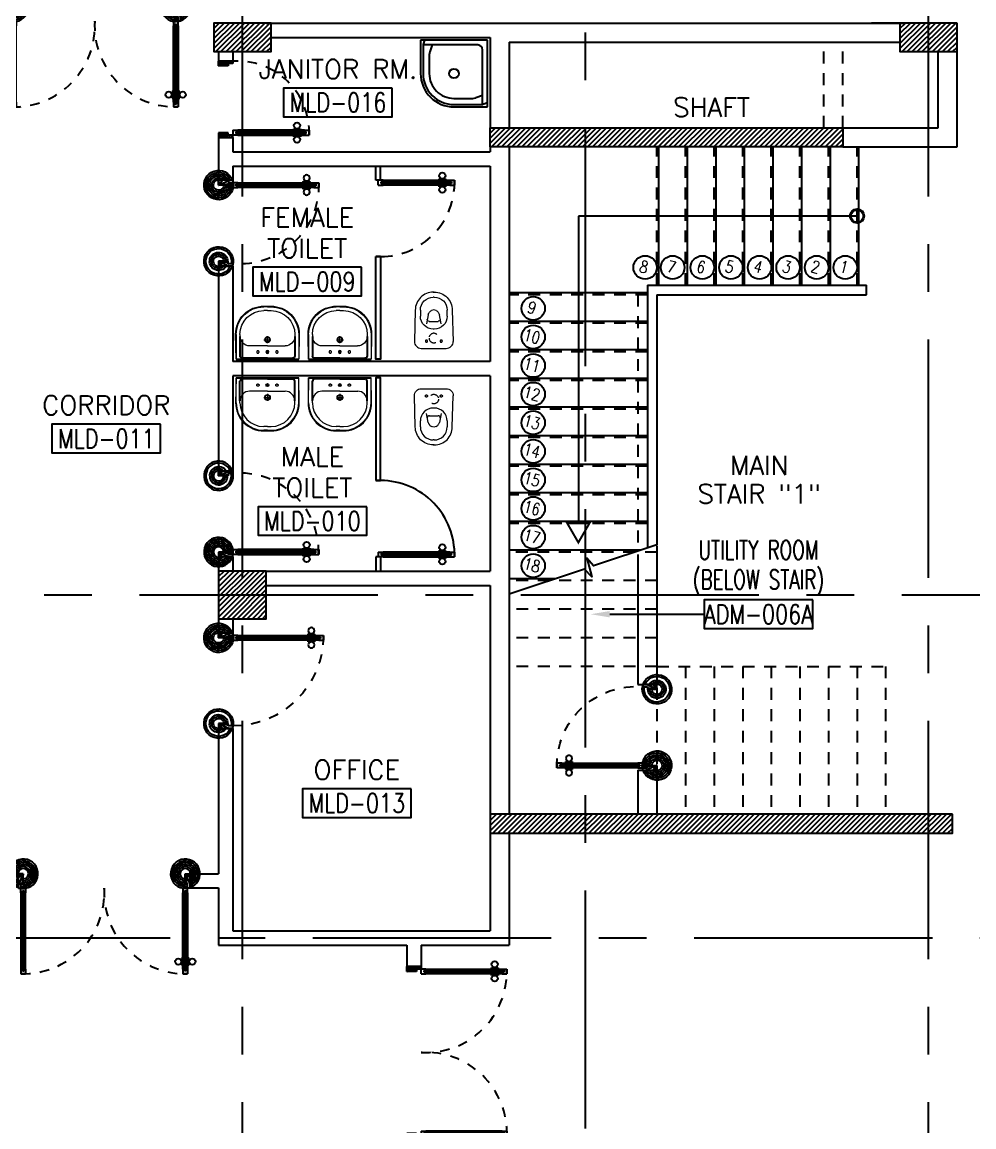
# Model space of a CAD drawing. Extents: x 0.8 to 94.1, y -6.1 to 84.2.
# Drawn here: x 12.24 to 22.23, y 28.89 to 40.48 of the extents above; entities that cross this region are included whole.
import ezdxf
from ezdxf.enums import TextEntityAlignment as Align

# ---------------------------------------------------------------- set-up
doc = ezdxf.new("R2010")
doc.units = 0
doc.header["$MEASUREMENT"] = 0
doc.header["$PDMODE"] = 3
doc.header["$PDSIZE"] = 0.1
for name, pattern in [('CENTERX2', [4, 2.5, -0.5, 0.5, -0.5]), ('DASHED', [0.75, 0.5, -0.25]), ('HIDDEN', [0.375, 0.25, -0.125]), ('HIDDEN2', [0.1875, 0.125, -0.0625])]:
    doc.linetypes.add(name, pattern=pattern)
doc.layers.get('0').update_dxf_attribs({"color": 11, "linetype": 'CONTINUOUS'})
doc.layers.get('DEFPOINTS').update_dxf_attribs({"color": 11, "linetype": 'CONTINUOUS'})
for name, color, linetype in [('A-JEERI', 11, 'CONTINUOUS'), ('AX-DIM', 11, 'CONTINUOUS'), ('AXES', 11, 'CENTERX2'), ('COL', 11, 'CONTINUOUS'), ('DOOR', 11, 'CONTINUOUS'), ('FIX', 11, 'CONTINUOUS'), ('HAT', 11, 'CONTINUOUS'), ('HIDDEN', 11, 'HIDDEN2'), ('PART', 11, 'CONTINUOUS'), ('RM-BOX', 11, 'CONTINUOUS'), ('RM-IND', 11, 'CONTINUOUS'), ('RM-NAME', 11, 'CONTINUOUS'), ('RM-NO', 11, 'CONTINUOUS'), ('STR', 11, 'CONTINUOUS'), ('WALL', 11, 'CONTINUOUS')]:
    doc.layers.add(name, color=color, linetype=linetype)
doc.styles.add('A-TXT200A', font='simplex.shx', dxfattribs={"width": 0.7, "height": 200})
doc.styles.add('ROMANS', font='ROMANS.shx', dxfattribs={"width": 0.6})
doc.dimstyles.new('STANDARD in', dxfattribs={"dimtxt": 0.2, "dimasz": 0.1, "dimexe": 0.07, "dimexo": 0.05, "dimgap": 0.1, "dimtad": 1, "dimdec": 0, "dimlfac": 1000, "dimzin": 0, "dimdsep": 46, "dimtxsty": 'ROMANS', "dimblk": 'ARCHTICK', "dimcen": 0.05, "dimdle": 0.05, "dimclrd": 7, "dimclre": 7, "dimclrt": 2, "dimadec": 0, "dimazin": 0, "dimtfac": 1, "dimtdec": 0, "dimtmove": 2, "dimatfit": 3, "dimldrblk": 'ARCHTICK', "dimfxl": 0, "dimtolj": 1, "dimtzin": 0, "dimarcsym": 0})

# ---------------------------------------------------------------- blocks, each defined once
blk = doc.blocks.new('*X126')
at = {"color": 0}
for p, q in [((76229, 30037), (76403, 30211)), ((76229, 30091), (76350, 30211)), ((76229, 30144), (76297, 30211)), ((76229, 30197), (76244, 30211)), ((76256, 30011), (76456, 30211)), ((76309, 30011), (76509, 30211)), ((76362, 30011), (76562, 30211)), ((76415, 30011), (76615, 30211)), ((76468, 30011), (76668, 30211)), ((76521, 30011), (76721, 30211)), ((76574, 30011), (76774, 30211)), ((76627, 30011), (76827, 30211)), ((76680, 30011), (76880, 30211)), ((76733, 30011), (76933, 30211)), ((76786, 30011), (76986, 30211)), ((76839, 30011), (77039, 30211)), ((76892, 30011), (77092, 30211)), ((76945, 30011), (77145, 30211)), ((76998, 30011), (77198, 30211)), ((77051, 30011), (77251, 30211)), ((77104, 30011), (77304, 30211)), ((77157, 30011), (77357, 30211)), ((77210, 30011), (77410, 30211)), ((77263, 30011), (77463, 30211)), ((77316, 30011), (77516, 30211)), ((77369, 30011), (77569, 30211)), ((77423, 30011), (77623, 30211)), ((77476, 30011), (77676, 30211)), ((77529, 30011), (77729, 30211)), ((77582, 30011), (77782, 30211)), ((77635, 30011), (77835, 30211)), ((77688, 30011), (77888, 30211)), ((77741, 30011), (77941, 30211)), ((77794, 30011), (77994, 30211)), ((77847, 30011), (78047, 30211)), ((77900, 30011), (78100, 30211)), ((77953, 30011), (78153, 30211)), ((78006, 30011), (78206, 30211)), ((78059, 30011), (78259, 30211)), ((78112, 30011), (78312, 30211)), ((78165, 30011), (78365, 30211)), ((78218, 30011), (78418, 30211)), ((78271, 30011), (78471, 30211)), ((78324, 30011), (78524, 30211)), ((78377, 30011), (78577, 30211)), ((78430, 30011), (78630, 30211)), ((78483, 30011), (78683, 30211)), ((78536, 30011), (78736, 30211)), ((78589, 30011), (78789, 30211)), ((78642, 30011), (78842, 30211)), ((78695, 30011), (78895, 30211)), ((78748, 30011), (78948, 30211)), ((78801, 30011), (79001, 30211)), ((78854, 30011), (79054, 30211)), ((78907, 30011), (79107, 30211)), ((78960, 30011), (79160, 30211)), ((79013, 30011), (79213, 30211)), ((79067, 30011), (79267, 30211)), ((79120, 30011), (79320, 30211)), ((79173, 30011), (79373, 30211)), ((79226, 30011), (79426, 30211)), ((79279, 30011), (79479, 30211)), ((79332, 30011), (79532, 30211)), ((79385, 30011), (79585, 30211)), ((79438, 30011), (79638, 30211)), ((79491, 30011), (79691, 30211)), ((79544, 30011), (79744, 30211)), ((79597, 30011), (79797, 30211)), ((79650, 30011), (79850, 30211)), ((79703, 30011), (79903, 30211)), ((79756, 30011), (79956, 30211)), ((79809, 30011), (80009, 30211)), ((79862, 30011), (80062, 30211)), ((79915, 30011), (80115, 30211)), ((79968, 30011), (80168, 30211)), ((80021, 30011), (80221, 30211)), ((80074, 30011), (80274, 30211)), ((80127, 30011), (80327, 30211)), ((80180, 30011), (80380, 30211)), ((80233, 30011), (80433, 30211)), ((80286, 30011), (80486, 30211)), ((80339, 30011), (80539, 30211)), ((80392, 30011), (80592, 30211)), ((80445, 30011), (80645, 30211)), ((80498, 30011), (80698, 30211)), ((80551, 30011), (80751, 30211)), ((80604, 30011), (80804, 30211)), ((80658, 30011), (80858, 30211)), ((80711, 30011), (80911, 30211)), ((80764, 30011), (80964, 30211)), ((80817, 30011), (81017, 30211)), ((80870, 30011), (81070, 30211)), ((80923, 30011), (81079, 30168)), ((80976, 30011), (81079, 30115)), ((81029, 30011), (81079, 30061))]:
    blk.add_line(p, q, dxfattribs=at)
blk = doc.blocks.new('*X124')
at = {"color": 0}
for p, q in [((76229, 37250), (76390, 37411)), ((76229, 37303), (76337, 37411)), ((76229, 37356), (76284, 37411)), ((76229, 37409), (76231, 37411)), ((76243, 37211), (76443, 37411)), ((76296, 37211), (76496, 37411)), ((76349, 37211), (76549, 37411)), ((76402, 37211), (76602, 37411)), ((76455, 37211), (76655, 37411)), ((76508, 37211), (76708, 37411)), ((76561, 37211), (76761, 37411)), ((76615, 37211), (76815, 37411)), ((76668, 37211), (76868, 37411)), ((76721, 37211), (76921, 37411)), ((76774, 37211), (76974, 37411)), ((76827, 37211), (77027, 37411)), ((76880, 37211), (77080, 37411)), ((76933, 37211), (77133, 37411)), ((76986, 37211), (77186, 37411)), ((77039, 37211), (77239, 37411)), ((77092, 37211), (77292, 37411)), ((77145, 37211), (77345, 37411)), ((77198, 37211), (77398, 37411)), ((77251, 37211), (77451, 37411)), ((77304, 37211), (77504, 37411)), ((77357, 37211), (77557, 37411)), ((77410, 37211), (77610, 37411)), ((77463, 37211), (77663, 37411)), ((77516, 37211), (77716, 37411)), ((77569, 37211), (77769, 37411)), ((77622, 37211), (77822, 37411)), ((77675, 37211), (77875, 37411)), ((77728, 37211), (77928, 37411)), ((77781, 37211), (77981, 37411)), ((77834, 37211), (78034, 37411)), ((77887, 37211), (78087, 37411)), ((77940, 37211), (78140, 37411)), ((77993, 37211), (78193, 37411)), ((78046, 37211), (78246, 37411)), ((78099, 37211), (78299, 37411)), ((78152, 37211), (78352, 37411)), ((78206, 37211), (78406, 37411)), ((78259, 37211), (78459, 37411)), ((78312, 37211), (78512, 37411)), ((78365, 37211), (78565, 37411)), ((78418, 37211), (78618, 37411)), ((78471, 37211), (78671, 37411)), ((78524, 37211), (78724, 37411)), ((78577, 37211), (78777, 37411)), ((78630, 37211), (78830, 37411)), ((78683, 37211), (78883, 37411)), ((78736, 37211), (78936, 37411)), ((78789, 37211), (78989, 37411)), ((78842, 37211), (79042, 37411)), ((78895, 37211), (79095, 37411)), ((78948, 37211), (79148, 37411)), ((79001, 37211), (79201, 37411)), ((79054, 37211), (79254, 37411)), ((79107, 37211), (79307, 37411)), ((79160, 37211), (79360, 37411)), ((79213, 37211), (79413, 37411)), ((79266, 37211), (79466, 37411)), ((79319, 37211), (79519, 37411)), ((79372, 37211), (79572, 37411)), ((79425, 37211), (79625, 37411)), ((79478, 37211), (79678, 37411)), ((79531, 37211), (79731, 37411)), ((79584, 37211), (79784, 37411)), ((79637, 37211), (79837, 37411)), ((79690, 37211), (79890, 37411)), ((79743, 37211), (79929, 37397)), ((79797, 37211), (79929, 37344)), ((79850, 37211), (79929, 37291)), ((79903, 37211), (79929, 37238))]:
    blk.add_line(p, q, dxfattribs=at)
blk = doc.blocks.new('A$C272A55A0')
at = {"layer": 'DOOR', "color": 0, "linetype": 'ByBlock'}
for p, q in [((0, 900), (0, 1050)), ((50, 1050), (0, 1050)), ((50, 950), (50, 1050)), ((1750, 950), (1750, 1050)), ((1750, 1050), (1800, 1050)), ((1800, 1050), (1800, 900)), ((25, 950), (50, 950)), ((25, 900), (25, 950)), ((1775, 950), (1750, 950)), ((1775, 900), (1775, 950)), ((0, 900), (25, 900)), ((75, 900), (25, 900)), ((25, 850), (25, 900)), ((42, 850), (25, 850)), ((58, 870), (42, 870)), ((42, 870), (42, 850)), ((58, 850), (58, 870)), ((75, 850), (58, 850)), ((75, 900), (75, 850)), ((1725, 900), (1775, 900)), ((1725, 900), (1725, 850)), ((1725, 850), (1742, 850)), ((1742, 870), (1758, 870)), ((1742, 850), (1742, 870)), ((1758, 870), (1758, 850)), ((1758, 850), (1775, 850)), ((1800, 900), (1775, 900)), ((1775, 850), (1775, 900)), ((1718, 160), (1709, 160)), ((1709, 95), (1709, 160)), ((1725, 173), (1718, 173)), ((1718, 173), (1718, 83)), ((1718, 95), (1718, 160)), ((1775, 173), (1782, 173)), ((1782, 173), (1782, 83)), ((1782, 160), (1791, 160)), ((1782, 95), (1782, 160)), ((1791, 95), (1791, 160)), ((25, 50), (42, 50)), ((25, 50), (25, 0)), ((25, 0), (75, 0)), ((75, 0), (25, 0)), ((42, 50), (42, 30)), ((42, 30), (58, 30)), ((58, 50), (75, 50)), ((58, 50), (58, 30)), ((75, 50), (75, 0)), ((1718, 95), (1709, 95)), ((1725, 83), (1718, 83)), ((1742, 50), (1725, 50)), ((1725, 50), (1725, 0)), ((1775, 0), (1725, 0)), ((1725, 0), (1775, 0)), ((1742, 50), (1742, 30)), ((1758, 30), (1742, 30)), ((1775, 50), (1758, 50)), ((1758, 50), (1758, 30)), ((1775, 83), (1782, 83)), ((1775, 50), (1775, 0)), ((1782, 95), (1791, 95))]:
    blk.add_line(p, q, dxfattribs=at)
at = {"layer": 'DOOR', "color": 9, "linetype": 'ByBlock'}
for p, q in [((50, 1050), (0, 1010)), ((50, 1050), (0, 937)), ((50, 1050), (37, 950)), ((1750, 1050), (1800, 1010)), ((1750, 1050), (1800, 937)), ((1750, 1050), (1763, 950))]:
    blk.add_line(p, q, dxfattribs=at)
at = {"layer": 'DOOR', "linetype": 'ByBlock'}
for p, q in [((25, 850), (25, 50)), ((42, 850), (42, 50)), ((58, 850), (58, 50)), ((75, 50), (75, 850)), ((1725, 50), (1725, 850)), ((1742, 850), (1742, 50)), ((1758, 850), (1758, 50)), ((1775, 850), (1775, 50))]:
    blk.add_line(p, q, dxfattribs=at)
at = {"layer": 'DOOR', "color": 0, "linetype": 'ByBlock'}
for centre in [(1676, 128), (1824, 128)]:
    blk.add_circle(centre, 32.4, dxfattribs=at)
at = {"layer": 'DOOR', "color": 9, "linetype": 'ByBlock'}
for centre, radius, start, end in [((50, 1050), 34.4, 180, 270), ((50, 1050), 14.4, 180, 270), ((1750, 1050), 14.4, 270, 0), ((1750, 1050), 34.4, 270, 0), ((50, 1050), 54.4, 203.2074, 270), ((50, 1050), 74.4, 227.7764, 270), ((50, 1050), 94.4, 238.0182, 270), ((50, 1050), 114, 244.0838, 257.3774), ((1750, 1050), 54.4, 270, 336.7926), ((1750, 1050), 74.4, 270, 312.2236), ((1750, 1050), 94.4, 270, 301.9818), ((1750, 1050), 114, 282.6226, 295.9162), ((50, 1050), 134, 248.1598, 259.28), ((50, 1050), 154, 251.1053, 256.2858), ((1750, 1050), 134, 280.72, 291.8402), ((1750, 1050), 154, 283.7142, 288.8947)]:
    blk.add_arc(centre, radius, start, end, dxfattribs=at)
at = {"layer": 'DOOR', "linetype": 'HIDDEN', "ltscale": 0.5}
for centre, start, end in [((50, 851), 268.3174, 3.2965), ((1750, 851), 176.7035, 271.6826)]:
    blk.add_arc(centre, 851, start, end, dxfattribs=at)
at = {"layer": 'WALL', "linetype": 'ByBlock'}
blk.add_line((1800, 900), (1800, 1050), dxfattribs=at)
blk = doc.blocks.new('WC')
at = {"layer": 'FIX', "lineweight": 20}
for p, q in [((475, 141), (538, 141)), ((339, 5), (339, -5)), ((395, 76), (490, 60)), ((534, 24), (540, 0)), ((540, 0), (534, -24)), ((674, 5), (674, -5)), ((490, -60), (395, -76)), ((213, -204), (210, -204)), ((538, -141), (475, -141))]:
    blk.add_line(p, q, dxfattribs=at)
at = {"layer": 'FIX', "linetype": 'Continuous', "lineweight": 20}
blk.add_line((420, -47), (420, 45), dxfattribs=at)
at = {"layer": 'FIX', "lineweight": 20}
for points in [[(210, -204, -0.414214), (137, -131), (137, 0), (137, 131, -0.414214), (210, 204)], [(727, -5), (727, 5, 0.414214), (538, 194), (210, 204)], [(727, 5), (727, -5, -0.414214), (538, -194), (210, -204)]]:
    blk.add_lwpolyline(points, format="xyb", dxfattribs=at)
at = {"layer": 'FIX', "linetype": 'HIDDEN2', "lineweight": 20, "ltscale": 0.3}
blk.add_circle((245, 0), 49.8, dxfattribs=at)
at = {"layer": 'FIX', "linetype": 'HIDDEN', "lineweight": 20, "ltscale": 0.05}
for centre in [(213, 78), (213, -77)]:
    blk.add_circle(centre, 11.6, dxfattribs=at)
at = {"layer": 'FIX', "lineweight": 20}
for centre, radius, start, end in [((475, 5), 136, 90, 180), ((538, 5), 136, 360, 90), ((464, -18), 82, 51.0758, 71.504), ((473, -7), 68.2, 27.1532, 51.0758), ((475, -5), 136, 180, 270), ((464, 18), 82, 288.496, 308.9242), ((473, 7), 68.2, 308.9242, 332.8468), ((538, -5), 136, 270, 0)]:
    blk.add_arc(centre, radius, start, end, dxfattribs=at)
at = {"layer": 'FIX', "linetype": 'Continuous', "lineweight": 20}
for centre, start, end in [((443, 46), 88.3879, 182.3338), ((442, -46), 177.6662, 271.6121)]:
    blk.add_arc(centre, 22.3, start, end, dxfattribs=at)
blk = doc.blocks.new('RM1')
at = {"layer": 'RM-BOX'}
blk.add_lwpolyline([(570, -200), (-570, -200), (-570, -500), (570, -500)], close=True, dxfattribs=at)
at = {"layer": 'RM-NAME', "style": 'ROMANS'}
for tag, p in [('ROOMNAME1', (0, 324)), ('ROOMNAME2', (0, 0))]:
    blk.add_attdef(tag, text='', height=200, dxfattribs=at).set_placement(p, align=Align.MIDDLE)
at = {"layer": 'RM-NO', "style": 'ROMANS', "width": 0.8}
blk.add_attdef('ROOMNO', text='', height=200, dxfattribs=at).set_placement((0, -350), align=Align.MIDDLE)
blk = doc.blocks.new('*X125')
at = {"color": 0}
for p, q in [((73379, 32279), (73862, 32761)), ((73379, 32332), (73809, 32761)), ((73379, 32385), (73756, 32761)), ((73379, 32438), (73702, 32761)), ((73379, 32491), (73649, 32761)), ((73379, 32544), (73596, 32761)), ((73379, 32597), (73543, 32761)), ((73379, 32650), (73490, 32761)), ((73379, 32703), (73437, 32761)), ((73379, 32756), (73384, 32761)), ((73415, 32261), (73879, 32726)), ((73468, 32261), (73879, 32673)), ((73521, 32261), (73879, 32620)), ((73574, 32261), (73879, 32567)), ((73627, 32261), (73879, 32513)), ((73680, 32261), (73879, 32460)), ((73733, 32261), (73879, 32407)), ((73786, 32261), (73879, 32354)), ((73839, 32261), (73879, 32301))]:
    blk.add_line(p, q, dxfattribs=at)
blk = doc.blocks.new('COL50')
at = {"layer": 'COL'}
blk.add_lwpolyline([(-250, 250), (-250, -250), (250, -250), (250, 250)], close=True, dxfattribs=at)
blk = doc.blocks.new('A$C09EF76E8')
at = {"layer": 'DOOR', "color": 0, "linetype": 'ByBlock'}
for p, q in [((777, 950), (727, 950)), ((727, 950), (777, 950)), ((727, 900), (727, 950)), ((777, 900), (777, 950)), ((719, 855), (710, 855)), ((710, 855), (710, 790)), ((727, 868), (719, 868)), ((719, 778), (719, 868)), ((719, 855), (719, 790)), ((744, 900), (727, 900)), ((760, 920), (744, 920)), ((744, 900), (744, 920)), ((760, 900), (760, 920)), ((777, 900), (760, 900)), ((777, 868), (784, 868)), ((784, 778), (784, 868)), ((784, 855), (793, 855)), ((784, 855), (784, 790)), ((793, 855), (793, 790)), ((719, 790), (710, 790)), ((727, 778), (719, 778)), ((777, 778), (784, 778)), ((784, 790), (793, 790)), ((2, 0), (2, 150)), ((2, 150), (27, 150)), ((2, 150), (2, 0)), ((27, 150), (27, 100)), ((727, 150), (727, 200)), ((727, 200), (744, 200)), ((727, 150), (777, 150)), ((744, 200), (744, 180)), ((744, 180), (760, 180)), ((760, 180), (760, 200)), ((760, 200), (777, 200)), ((777, 200), (777, 150)), ((777, 150), (777, 100)), ((802, 150), (777, 150)), ((802, 150), (802, 0)), ((27, 100), (52, 100)), ((52, 100), (52, 0)), ((777, 100), (752, 100)), ((752, 100), (752, 0)), ((52, 0), (2, 0)), ((752, 0), (802, 0))]:
    blk.add_line(p, q, dxfattribs=at)
at = {"layer": 'DOOR', "linetype": 'ByBlock'}
for p, q in [((727, 900), (727, 200)), ((744, 200), (744, 900)), ((760, 200), (760, 900)), ((777, 200), (777, 900)), ((802, 0), (802, 150))]:
    blk.add_line(p, q, dxfattribs=at)
at = {"layer": 'DOOR', "color": 9, "linetype": 'ByBlock'}
for p, q in [((52, 0), (2, 114)), ((52, 0), (2, 40)), ((52, 0), (38, 100)), ((752, 0), (802, 114)), ((752, 0), (765, 100)), ((752, 0), (802, 40))]:
    blk.add_line(p, q, dxfattribs=at)
at = {"layer": 'DOOR', "color": 0, "linetype": 'ByBlock'}
for centre in [(678, 823), (825, 823)]:
    blk.add_circle(centre, 32.4, dxfattribs=at)
at = {"layer": 'DOOR', "linetype": 'HIDDEN', "ltscale": 0.5}
blk.add_arc((752, 199), 752, 88.0938, 183.7249, dxfattribs=at)
at = {"layer": 'DOOR', "color": 9, "linetype": 'ByBlock'}
for centre, radius, start, end in [((52, 0), 154, 103.7142, 108.8947), ((52, 0), 134, 100.72, 111.8402), ((752, 0), 134, 68.1598, 79.28), ((752, 0), 154, 71.1053, 76.2858), ((52, 0), 94.4, 90, 121.9818), ((52, 0), 74.4, 90, 132.2236), ((52, 0), 54.4, 90, 156.7926), ((52, 0), 34.4, 90, 180), ((52, 0), 14.4, 90, 180), ((752, 0), 94.4, 58.0182, 90), ((752, 0), 74.4, 47.7764, 90), ((752, 0), 54.4, 23.2074, 90), ((752, 0), 34.4, 0, 90), ((752, 0), 14.4, 0, 90), ((752, 0), 114, 64.0838, 77.3774)]:
    blk.add_arc(centre, radius, start, end, dxfattribs=at)
blk = doc.blocks.new('JAN-001')
for p, q in [((730, -30), (30, -30)), ((30, -30), (30, -730)), ((705, -80), (130, -80)), ((610, -80), (635, -152)), ((688, -30), (704, -76)), ((705, -380), (705, -84)), ((730, -380), (730, -30)), ((80, -130), (80, -705)), ((640, -380), (640, -184)), ((30, -688), (76, -704)), ((80, -610), (152, -635)), ((184, -640), (380, -640)), ((30, -730), (380, -730)), ((84, -705), (380, -705))]:
    blk.add_line(p, q)
blk.add_circle((380, -380), 50)
for centre, radius, start, end in [((130, -130), 50, 90, 180), ((680, -84), 25, 0, 19.0039), ((540, -184), 100, 0, 19.0039), ((380, -380), 350, 270, 0), ((380, -380), 325, 270, 0), ((380, -380), 260, 270, 0), ((184, -540), 100, 250.9961, 270), ((84, -680), 25, 250.9961, 270)]:
    blk.add_arc(centre, radius, start, end)
blk = doc.blocks.new('DOOR90')
at = {"layer": 'DOOR', "color": 7, "linetype": 'ByBlock'}
for p, q in [((-150, 0), (0, 0)), ((-150, 0), (-150, -25)), ((0, -50), (-114, 0)), ((0, -50), (-40, 0)), ((0, -50), (0, 0)), ((-1000, -25), (-1050, -25)), ((-1050, -75), (-1050, -25)), ((-1050, -25), (-1050, -75)), ((-1000, -75), (-1050, -75)), ((-1000, -42), (-1020, -42)), ((-1020, -42), (-1020, -58)), ((-1000, -58), (-1020, -58)), ((-1000, -25), (-1000, -42)), ((-1000, -58), (-1000, -75)), ((-878, -18), (-968, -18)), ((-968, -25), (-968, -18)), ((-968, -75), (-968, -82)), ((-878, -82), (-968, -82)), ((-955, -9), (-890, -9)), ((-955, -18), (-955, -9)), ((-955, -18), (-890, -18)), ((-955, -82), (-890, -82)), ((-955, -82), (-955, -91)), ((-955, -91), (-890, -91)), ((-890, -18), (-890, -9)), ((-890, -82), (-890, -91)), ((-878, -25), (-878, -18)), ((-878, -75), (-878, -82)), ((-200, -25), (-150, -25)), ((-200, -42), (-200, -25)), ((-180, -42), (-200, -42)), ((-200, -58), (-180, -58)), ((-200, -75), (-200, -58)), ((-150, -75), (-200, -75)), ((-180, -58), (-180, -42)), ((-150, -25), (-100, -25)), ((-150, -75), (-150, -25)), ((-100, -25), (-100, -50)), ((0, -50), (-100, -37)), ((-100, -50), (0, -50)), ((-150, -875), (-100, -875)), ((-150, -900), (-150, -875)), ((-150, -900), (0, -900)), ((0, -900), (-150, -900)), ((0, -850), (-114, -900)), ((-100, -875), (-100, -850)), ((0, -850), (-100, -863)), ((-100, -850), (0, -850)), ((0, -850), (-40, -900)), ((0, -850), (0, -900))]:
    blk.add_line(p, q, dxfattribs=at)
at = {"layer": 'DOOR', "linetype": 'ByBlock'}
for p, q in [((-200, -25), (-1000, -25)), ((-200, -42), (-1000, -42)), ((-200, -58), (-1000, -58)), ((-1000, -75), (-200, -75))]:
    blk.add_line(p, q, dxfattribs=at)
at = {"layer": 'DOOR', "color": 7, "linetype": 'ByBlock'}
for centre in [(-923, 24), (-923, -124)]:
    blk.add_circle(centre, 32.4, dxfattribs=at)
for centre, radius, start, end in [((0, -50), 154, 161.1053, 166.2858), ((0, -50), 94.4, 148.0182, 180), ((0, -50), 134, 158.1598, 169.28), ((0, -50), 114, 154.0838, 167.3774), ((0, -50), 74.4, 137.7764, 180), ((0, -50), 54.4, 113.2074, 180), ((0, -50), 34.4, 90, 180), ((0, -50), 14.4, 90, 180), ((0, -850), 154, 193.7142, 198.8947), ((0, -850), 134, 190.72, 201.8402), ((0, -850), 94.4, 180, 211.9818), ((0, -850), 74.4, 180, 222.2236), ((0, -850), 54.4, 180, 246.7926), ((0, -850), 34.4, 180, 270), ((0, -850), 14.4, 180, 270)]:
    blk.add_arc(centre, radius, start, end, dxfattribs=at)
at = {"layer": 'DOOR', "linetype": 'HIDDEN', "ltscale": 0.5}
blk.add_arc((-222, -50), 828, 178.2701, 275.003, dxfattribs=at)
blk = doc.blocks.new('DOOR1000')
at = {"layer": 'DOOR', "color": 7, "linetype": 'ByBlock'}
for p, q in [((-150, 0), (0, 0)), ((-150, 0), (-150, -25)), ((0, -50), (-114, 0)), ((0, -50), (-40, 0)), ((0, -50), (0, 0)), ((-1100, -25), (-1100, -75)), ((-1100, -75), (-1100, -25)), ((-1050, -25), (-1100, -25)), ((-1050, -75), (-1100, -75)), ((-1070, -42), (-1070, -58)), ((-1050, -42), (-1070, -42)), ((-1050, -58), (-1070, -58)), ((-1050, -25), (-1050, -42)), ((-1050, -58), (-1050, -75)), ((-1018, -25), (-1018, -18)), ((-928, -18), (-1018, -18)), ((-1018, -75), (-1018, -82)), ((-928, -82), (-1018, -82)), ((-1005, -18), (-1005, -9)), ((-1005, -9), (-940, -9)), ((-1005, -18), (-940, -18)), ((-1005, -82), (-1005, -91)), ((-1005, -82), (-940, -82)), ((-1005, -91), (-940, -91)), ((-940, -18), (-940, -9)), ((-940, -82), (-940, -91)), ((-928, -25), (-928, -18)), ((-928, -75), (-928, -82)), ((-200, -25), (-150, -25)), ((-200, -42), (-200, -25)), ((-180, -42), (-200, -42)), ((-200, -58), (-180, -58)), ((-200, -75), (-200, -58)), ((-150, -75), (-200, -75)), ((-180, -58), (-180, -42)), ((-150, -25), (-100, -25)), ((-150, -75), (-150, -25)), ((-100, -25), (-100, -50)), ((0, -50), (-100, -37)), ((-100, -50), (0, -50)), ((-150, -975), (-100, -975)), ((-150, -1000), (-150, -975)), ((-150, -1000), (0, -1000)), ((0, -1000), (-150, -1000)), ((0, -950), (-114, -1000)), ((-100, -975), (-100, -950)), ((0, -950), (-100, -963)), ((-100, -950), (0, -950)), ((0, -950), (-40, -1000)), ((0, -950), (0, -1000))]:
    blk.add_line(p, q, dxfattribs=at)
at = {"layer": 'DOOR', "linetype": 'ByBlock'}
for p, q in [((-200, -25), (-1050, -25)), ((-200, -42), (-1050, -42)), ((-200, -58), (-1050, -58)), ((-1050, -75), (-200, -75))]:
    blk.add_line(p, q, dxfattribs=at)
at = {"layer": 'DOOR', "color": 7, "linetype": 'ByBlock'}
for centre in [(-973, 24), (-973, -124)]:
    blk.add_circle(centre, 32.4, dxfattribs=at)
for centre, radius, start, end in [((0, -50), 154, 161.1053, 166.2858), ((0, -50), 94.4, 148.0182, 180), ((0, -50), 134, 158.1598, 169.28), ((0, -50), 114, 154.0838, 167.3774), ((0, -50), 74.4, 137.7764, 180), ((0, -50), 54.4, 113.2074, 180), ((0, -50), 34.4, 90, 180), ((0, -50), 14.4, 90, 180), ((0, -950), 154, 193.7142, 198.8947), ((0, -950), 134, 190.72, 201.8402), ((0, -950), 94.4, 180, 211.9818), ((0, -950), 74.4, 180, 222.2236), ((0, -950), 54.4, 180, 246.7926), ((0, -950), 34.4, 180, 270), ((0, -950), 14.4, 180, 270)]:
    blk.add_arc(centre, radius, start, end, dxfattribs=at)
at = {"layer": 'DOOR', "linetype": 'HIDDEN', "ltscale": 0.5}
blk.add_arc((-150, -25), 950, 180, 270, dxfattribs=at)
blk = doc.blocks.new('LAV-003')
at = {"layer": 'FIX', "linetype": 'ByBlock'}
blk.add_line((-328, -25), (328, -25), dxfattribs=at)
at = {"layer": 'FIX', "linetype": 'Continuous', "lineweight": 20}
for p, q in [((-328, -285), (-328, -25)), ((328, -285), (328, -25)), ((0, -165), (-187, -165)), ((0, -165), (187, -165)), ((-288, -285), (-288, -265)), ((287, -285), (287, -265)), ((0, -535), (-38, -535)), ((0, -575), (-38, -575)), ((0, -535), (38, -535)), ((0, -575), (38, -575))]:
    blk.add_line(p, q, dxfattribs=at)
at = {"layer": 'FIX', "linetype": 'ByBlock', "ltscale": 0.3}
for p, q in [((-288, -265), (-288, -60)), ((0, -35), (-262, -35)), ((0, -35), (262, -35)), ((287, -265), (287, -60))]:
    blk.add_line(p, q, dxfattribs=at)
at = {"layer": 'FIX', "lineweight": 20}
for p, q in [((-16, -101), (15, -101)), ((0, -85), (0, -116))]:
    blk.add_line(p, q, dxfattribs=at)
at = {"layer": 'FIX', "linetype": 'DASHED', "lineweight": 20, "ltscale": 0.04}
for p, q in [((-36, -230), (37, -230)), ((0, -194), (0, -266))]:
    blk.add_line(p, q, dxfattribs=at)
at = {"layer": 'FIX', "linetype": 'Continuous', "lineweight": 20}
blk.add_lwpolyline([(295, -25), (0, -25), (-328, -25), (-334, -285, 0.414214), (-38, -582), (0, -582), (38, -582, 0.414214), (334, -285), (328, -25), (0, -25)], format="xyb", dxfattribs=at)
at = {"layer": 'FIX', "linetype": 'HIDDEN', "lineweight": 20, "ltscale": 0.05}
for centre in [(-100, -101), (100, -101)]:
    blk.add_circle(centre, 12.4, dxfattribs=at)
at = {"layer": 'FIX', "lineweight": 20}
for centre, radius in [((0, -101), 15.5), ((0, -230), 29.5), ((0, -230), 22.5)]:
    blk.add_circle(centre, radius, dxfattribs=at)
at = {"layer": 'FIX', "linetype": 'ByBlock', "ltscale": 0.3}
for centre, start, end in [((-262, -60), 90, 180), ((262, -60), 0, 90)]:
    blk.add_arc(centre, 25, start, end, dxfattribs=at)
at = {"layer": 'FIX', "linetype": 'Continuous', "lineweight": 20}
for centre, radius, start, end in [((-187, -265), 100, 90, 180), ((187, -265), 100, 0, 90), ((-38, -285), 290, 180, 270), ((-38, -285), 250, 180, 270), ((38, -285), 290, 270, 0), ((38, -285), 250, 270, 0)]:
    blk.add_arc(centre, radius, start, end, dxfattribs=at)
blk = doc.blocks.new('_ARCHTICK')
at = {"color": 0, "linetype": 'ByBlock', "const_width": 0.15}
blk.add_lwpolyline([(-0.5, -0.5), (0.5, 0.5)], dxfattribs=at)
blk = doc.blocks.new('*D139')
at = {"layer": 'AX-DIM', "color": 7, "lineweight": -2}
for p, q in [((2.173, 71.989), (2.173, 12.569)), ((6.542, 71.939), (2.103, 71.939)), ((12.756, 12.619), (2.103, 12.619))]:
    blk.add_line(p, q, dxfattribs=at)
at = {"layer": 'DEFPOINTS', "color": 0}
for p in [(6.592, 71.939), (2.173, 12.619), (12.806, 12.619)]:
    blk.add_point(p, dxfattribs=at)
at = {"layer": 'AX-DIM', "color": 7, "lineweight": -2, "xscale": 0.1, "yscale": 0.1, "zscale": 0.1}
for p, rotation in [((2.173, 71.939), 90), ((2.173, 12.619), 270)]:
    blk.add_blockref('_ARCHTICK', p, dxfattribs=dict(at, rotation=rotation))
at = {"layer": 'AX-DIM', "color": 2, "insert": (1.973, 42.279), "char_height": 0.2, "attachment_point": 5, "rotation": 90, "style": 'ROMANS'}
blk.add_mtext('\\A1;59320', dxfattribs=at)

msp = doc.modelspace()

# ---------------------------------------------------------------- hatches: boundary and pattern name
at = {"layer": 'HAT'}
h = msp.add_hatch(dxfattribs=at)
h.set_pattern_fill('ANSI31', color=256, scale=0.3, style=0)
h.set_pattern_definition([(45, (-343.988534, 1.638326), (-0.0265165043, 0.0265165043), [])])
h.paths.add_polyline_path([(14.5567, 40.1693), (14.5567, 40.4693), (14.2567, 40.4693), (14.2567, 40.1693)])
h.paths.add_polyline_path([(14.8567, 40.1693), (14.8567, 40.4693), (14.5567, 40.4693), (14.5567, 40.1693)])
h = msp.add_hatch(dxfattribs=at)
h.set_pattern_fill('ANSI31', color=256, scale=0.3, style=0)
h.set_pattern_definition([(45, (-336.788534, 1.638326), (-0.0265165043, 0.0265165043), [])])
h.paths.add_polyline_path([(21.7567, 40.1693), (21.7567, 40.4693), (21.4567, 40.4693), (21.4567, 40.1693)])
h.paths.add_polyline_path([(22.0567, 40.1693), (22.0567, 40.4693), (21.7567, 40.4693), (21.7567, 40.1693)])

# ---------------------------------------------------------------- linework, layer by layer
at = {"layer": 'AXES'}
for p, q in [((14.5567, -5.3521), (14.5567, 83.5441)), ((21.7567, -5.3521), (21.7567, 83.5441)), ((18.1567, 12.8693), (18.1567, 71.4393)), ((1.4772, 34.4693), (23.5567, 34.4693)), ((81.7967, 30.8693), (7.3367, 30.8693))]:
    msp.add_line(p, q, dxfattribs=at)
at = {"layer": 'COL'}
for points in [[(14.8567, 40.4693), (14.2567, 40.4693), (14.2567, 40.1693), (14.8567, 40.1693)], [(22.0567, 40.4693), (21.4567, 40.4693), (21.4567, 40.1693), (22.0567, 40.1693)], [(17.1567, 39.1693), (17.1567, 39.3693), (20.8567, 39.3693), (20.8567, 39.1693)], [(22.0067, 32.1693), (17.1567, 32.1693), (17.1567, 31.9693), (22.0067, 31.9693)]]:
    msp.add_lwpolyline(points, close=True, dxfattribs=at)
at = {"layer": 'DOOR', "linetype": 'ByBlock'}
for p, q in [((16.6219, 38.8265), (16.6219, 38.8355)), ((16.6867, 38.8355), (16.6219, 38.8355)), ((16.6867, 38.8265), (16.6867, 38.8355)), ((16.0317, 38.8193), (15.9817, 38.8193)), ((15.9817, 38.7693), (15.9817, 38.8193)), ((15.9817, 38.7693), (16.0317, 38.7693)), ((16.0117, 38.8023), (16.0317, 38.8023)), ((16.0117, 38.7863), (16.0117, 38.8023)), ((16.0317, 38.7863), (16.0117, 38.7863)), ((16.0317, 38.8023), (16.0317, 38.8193)), ((16.0317, 38.8193), (16.7317, 38.8193)), ((16.0317, 38.8023), (16.7317, 38.8023)), ((16.0317, 38.7693), (16.0317, 38.7863)), ((16.0317, 38.7863), (16.7317, 38.7863)), ((16.7317, 38.7693), (16.0317, 38.7693)), ((16.6093, 38.8193), (16.6093, 38.8265)), ((16.6093, 38.8265), (16.6993, 38.8265)), ((16.6093, 38.7693), (16.6093, 38.7621)), ((16.6093, 38.7621), (16.6993, 38.7621)), ((16.6867, 38.8265), (16.6219, 38.8265)), ((16.6219, 38.7621), (16.6219, 38.7531)), ((16.6867, 38.7621), (16.6219, 38.7621)), ((16.6867, 38.7531), (16.6219, 38.7531)), ((16.6867, 38.7621), (16.6867, 38.7531)), ((16.6993, 38.8193), (16.6993, 38.8265)), ((16.6993, 38.7693), (16.6993, 38.7621)), ((16.7317, 38.8193), (16.7317, 38.8023)), ((16.7317, 38.8193), (16.7817, 38.8193)), ((16.7317, 38.8023), (16.7517, 38.8023)), ((16.7317, 38.7863), (16.7317, 38.7693)), ((16.7317, 38.7863), (16.7517, 38.7863)), ((16.7317, 38.7693), (16.7817, 38.7693)), ((16.7517, 38.8023), (16.7517, 38.7863)), ((16.7817, 38.8193), (16.7817, 38.7693)), ((16.7817, 38.7693), (16.7817, 38.8193)), ((15.9817, 34.9193), (16.0317, 34.9193)), ((15.9817, 34.9193), (15.9817, 34.8693)), ((16.0317, 34.9023), (16.0117, 34.9023)), ((16.0117, 34.9023), (16.0117, 34.8863)), ((16.0317, 34.9193), (16.0317, 34.9023)), ((16.7317, 34.9193), (16.0317, 34.9193)), ((16.0317, 34.9023), (16.7317, 34.9023)), ((16.6093, 34.9193), (16.6093, 34.9265)), ((16.6093, 34.9265), (16.6993, 34.9265)), ((16.6219, 34.9265), (16.6219, 34.9355)), ((16.6867, 34.9355), (16.6219, 34.9355)), ((16.6867, 34.9265), (16.6219, 34.9265)), ((16.6867, 34.9265), (16.6867, 34.9355)), ((16.6993, 34.9193), (16.6993, 34.9265)), ((16.7317, 34.9023), (16.7317, 34.9193)), ((16.7317, 34.9193), (16.7817, 34.9193)), ((16.7317, 34.9023), (16.7517, 34.9023)), ((16.7517, 34.8863), (16.7517, 34.9023)), ((16.7817, 34.8693), (16.7817, 34.9193)), ((16.7817, 34.9193), (16.7817, 34.8693)), ((16.0317, 34.8693), (15.9817, 34.8693)), ((16.0117, 34.8863), (16.0317, 34.8863)), ((16.0317, 34.8863), (16.0317, 34.8693)), ((16.0317, 34.8863), (16.7317, 34.8863)), ((16.0317, 34.8693), (16.7317, 34.8693)), ((16.6093, 34.8693), (16.6093, 34.8621)), ((16.6093, 34.8621), (16.6993, 34.8621)), ((16.6219, 34.8621), (16.6219, 34.8531)), ((16.6867, 34.8621), (16.6219, 34.8621)), ((16.6867, 34.8531), (16.6219, 34.8531)), ((16.6867, 34.8621), (16.6867, 34.8531)), ((16.6993, 34.8693), (16.6993, 34.8621)), ((16.7317, 34.8693), (16.7317, 34.8863)), ((16.7317, 34.8863), (16.7517, 34.8863)), ((16.7317, 34.8693), (16.7817, 34.8693))]:
    msp.add_line(p, q, dxfattribs=at)
for centre in [(16.6543, 38.8679), (16.6543, 38.7208), (16.6543, 34.9679), (16.6543, 34.8208)]:
    msp.add_circle(centre, 0.0324, dxfattribs=at)
at = {"layer": 'DOOR', "linetype": 'HIDDEN', "ltscale": 0.5}
msp.add_arc((16.0071, 38.7943), 0.775, 269.97019, 1.84857, dxfattribs=at)
at = {"layer": 'DOOR'}
msp.add_arc((16.0071, 34.8943), 0.775, 358.15143, 90.02981, dxfattribs=at)
at = {"layer": 'FIX', "lineweight": 20}
for p, q in [((15.5631, 36.6704), (15.5942, 36.6704)), ((15.5787, 36.6859), (15.5787, 36.6548))]:
    msp.add_line(p, q, dxfattribs=at)
at = {"layer": 'FIX', "color": 32, "linetype": 'DASHED', "lineweight": 20, "ltscale": 0.04}
for p, q in [((14.783, 36.5409), (14.8553, 36.5409)), ((14.8187, 36.5775), (14.8187, 36.5052)), ((15.543, 36.5409), (15.6153, 36.5409)), ((15.5787, 36.5775), (15.5787, 36.5052))]:
    msp.add_line(p, q, dxfattribs=at)
at = {"layer": 'FIX', "linetype": 'Continuous', "lineweight": 20}
for q in [(15.3912, 36.6063), (15.7662, 36.6063)]:
    msp.add_line((15.5787, 36.6063), q, dxfattribs=at)
at = {"layer": 'FIX', "color": 32, "linetype": 'HIDDEN', "lineweight": 20, "ltscale": 0.05}
for centre in [(15.4787, 36.6704), (15.6787, 36.6704)]:
    msp.add_circle(centre, 0.0124, dxfattribs=at)
at = {"layer": 'FIX', "lineweight": 20}
for centre, radius in [((15.5787, 36.6704), 0.0155), ((14.8192, 36.5413), 0.0295), ((14.8192, 36.5413), 0.0225), ((15.5792, 36.5413), 0.0295), ((15.5792, 36.5413), 0.0225)]:
    msp.add_circle(centre, radius, dxfattribs=at)
at = {"layer": 'HIDDEN', "color": 251}
for p, q in [((20.6567, 39.3693), (20.6567, 40.2693)), ((20.8567, 39.3693), (20.8567, 40.2693))]:
    msp.add_line(p, q, dxfattribs=at)
at = {"layer": 'PART'}
for p, q in [((15.9567, 38.8193), (15.9567, 38.9693)), ((16.0067, 38.8193), (16.0067, 38.9693)), ((16.0067, 38.8193), (15.9567, 38.8193)), ((16.0067, 38.0193), (15.9567, 38.0193)), ((16.0067, 35.6693), (15.9567, 35.6693)), ((16.0067, 34.8693), (15.9567, 34.8693)), ((15.9567, 34.8693), (15.9567, 34.7193)), ((16.0067, 34.8693), (16.0067, 34.7193))]:
    msp.add_line(p, q, dxfattribs=at)
for points in [[(15.9567, 38.0193), (16.0067, 38.0193), (16.0067, 36.9423), (15.9567, 36.9423)], [(15.9567, 35.6693), (16.0067, 35.6693), (16.0067, 36.7463), (15.9567, 36.7463)]]:
    msp.add_lwpolyline(points, close=True, dxfattribs=at)
at = {"layer": 'RM-IND'}
msp.add_line((18.4119, 34.2668), (19.4017, 34.2668), dxfattribs=at)
msp.add_solid([(18.4119, 34.3001), (18.4119, 34.2334), (18.2119, 34.2668)], dxfattribs=at)
at = {"layer": 'STR', "linetype": 'HIDDEN2'}
for p, q in [((18.9067, 37.7193), (18.9067, 39.1693)), ((19.2067, 37.7193), (19.2067, 39.1693)), ((19.5067, 37.7193), (19.5067, 39.1693)), ((19.8067, 37.7193), (19.8067, 39.1693)), ((20.1067, 37.7193), (20.1067, 39.1693)), ((20.4067, 37.7193), (20.4067, 39.1693)), ((20.7067, 37.7193), (20.7067, 39.1693)), ((18.8067, 37.6193), (17.3567, 37.6193)), ((18.8067, 37.3193), (17.3567, 37.3193)), ((18.8067, 37.0193), (17.3567, 37.0193)), ((18.8067, 36.7193), (17.3567, 36.7193)), ((18.8067, 36.4193), (17.3567, 36.4193)), ((18.8067, 36.1193), (17.3567, 36.1193)), ((18.8067, 35.8193), (17.3567, 35.8193)), ((18.8067, 35.5193), (17.3567, 35.5193)), ((18.8067, 35.2193), (17.3567, 35.2193)), ((18.6763, 34.9193), (17.3567, 34.9193)), ((17.7804, 34.6193), (17.3567, 34.6193))]:
    msp.add_line(p, q, dxfattribs=at)
at = {"layer": 'STR'}
for p, q in [((18.9267, 37.7193), (18.9267, 39.1693)), ((19.2267, 37.7193), (19.2267, 39.1693)), ((19.5267, 37.7193), (19.5267, 39.1693)), ((19.8267, 37.7193), (19.8267, 39.1693)), ((20.1267, 37.7193), (20.1267, 39.1693)), ((20.4267, 37.7193), (20.4267, 39.1693)), ((20.7267, 37.7193), (20.7267, 39.1693)), ((21.0067, 38.4443), (18.0817, 38.4443)), ((18.0817, 38.4443), (18.0817, 35.2193)), ((18.8067, 37.7193), (21.1067, 37.7193)), ((18.8067, 37.7193), (18.8067, 34.9629)), ((21.1067, 37.6193), (21.1067, 37.7193)), ((18.8067, 37.6393), (17.3567, 37.6393)), ((18.9067, 37.6193), (21.1067, 37.6193)), ((18.9067, 37.6193), (18.9067, 34.9963)), ((18.8067, 37.3393), (17.3567, 37.3393)), ((18.8067, 37.0393), (17.3567, 37.0393)), ((18.8067, 36.7393), (17.3567, 36.7393)), ((18.8067, 36.4393), (17.3567, 36.4393)), ((18.8067, 36.1393), (17.3567, 36.1393)), ((18.8067, 35.8393), (17.3567, 35.8393)), ((18.8067, 35.5393), (17.3567, 35.5393)), ((18.8067, 35.2393), (17.3567, 35.2393)), ((18.7362, 34.9393), (17.3567, 34.9393)), ((17.8405, 34.6393), (17.3567, 34.6393))]:
    msp.add_line(p, q, dxfattribs=at)
at = {"layer": 'STR', "color": 251, "linetype": 'HIDDEN2'}
for p, q in [((18.7067, 37.6193), (18.7067, 34.9295)), ((18.9067, 34.9193), (18.6925, 34.9193)), ((18.9067, 34.9859), (18.9067, 33.7193)), ((18.9067, 34.6193), (17.7942, 34.6193)), ((18.9067, 34.3193), (17.3567, 34.3193)), ((18.9067, 34.0193), (17.3567, 34.0193)), ((18.9067, 33.7193), (17.3567, 33.7193)), ((18.9067, 33.7193), (21.3067, 33.7193)), ((18.9067, 33.7193), (18.9067, 32.1693)), ((19.2067, 33.7193), (19.2067, 32.1693)), ((19.5067, 33.7193), (19.5067, 32.1693)), ((19.8067, 33.7193), (19.8067, 32.1693)), ((20.1067, 33.7193), (20.1067, 32.1693)), ((20.4067, 33.7193), (20.4067, 32.1693)), ((20.7067, 33.7193), (20.7067, 32.1693)), ((21.0067, 33.7193), (21.0067, 32.1693)), ((21.3067, 33.7193), (21.3067, 32.1693))]:
    msp.add_line(p, q, dxfattribs=at)
at = {"layer": 'STR', "linetype": 'HIDDEN2'}
msp.add_lwpolyline([(21.0067, 37.7193), (21.0067, 39.1693)], dxfattribs=at)
at = {"layer": 'STR'}
for points in [[(21.0267, 37.7193), (21.0267, 39.1693)], [(18.9067, 34.9963), (18.2408, 34.7738), (18.172, 34.8535), (18.2218, 34.6596), (18.1465, 34.7411), (17.3567, 34.4785)]]:
    msp.add_lwpolyline(points, dxfattribs=at)
at = {"layer": 'STR', "const_width": 0.0215}
msp.add_lwpolyline([(18.1972, 35.2193), (17.9662, 35.2193), (18.0817, 35.0193)], close=True, dxfattribs=at)
at = {"layer": 'STR'}
for radius in [0.075, 0.065]:
    msp.add_circle((21.0067, 38.4443), radius, dxfattribs=at)
at = {"layer": 'STR', "color": 11}
for centre in [(18.7828, 37.9046), (19.0711, 37.9046), (19.3828, 37.9046), (19.6828, 37.9046), (19.9828, 37.9046), (20.2828, 37.9046), (20.5828, 37.9046), (20.8828, 37.9046), (17.6077, 37.476), (17.6077, 37.176), (17.6077, 36.876), (17.6077, 36.576), (17.6077, 36.276), (17.6077, 35.976), (17.6077, 35.676), (17.6077, 35.376), (17.6077, 35.076), (17.6077, 34.776)]:
    msp.add_circle(centre, 0.1232, dxfattribs=at)
at = {"layer": 'WALL'}
for p, q in [((14.8067, 40.4693), (21.5067, 40.4693)), ((21.5067, 40.4693), (21.1567, 40.4693)), ((14.8567, 40.3193), (17.1567, 40.3193)), ((17.1567, 40.3193), (17.1567, 39.3693)), ((17.3567, 40.2693), (21.4567, 40.2693)), ((17.3567, 40.2693), (17.3567, 39.3693)), ((14.3067, 40.1693), (14.3067, 40.0693)), ((14.4567, 40.1693), (14.4567, 40.0693)), ((21.8567, 39.3693), (21.8567, 40.1693)), ((22.0567, 39.1693), (22.0567, 40.1693)), ((14.4567, 40.0693), (14.3067, 40.0693)), ((20.8567, 39.3693), (21.8567, 39.3693)), ((14.3067, 39.2693), (14.3067, 38.8193)), ((14.4567, 39.2693), (14.3067, 39.2693)), ((14.4567, 39.2693), (14.4567, 39.1193)), ((14.4567, 39.1193), (17.1567, 39.1193)), ((17.1567, 39.1693), (17.1567, 39.1193)), ((17.3567, 39.1693), (17.3567, 32.1693)), ((20.8567, 39.1693), (22.0567, 39.1693)), ((14.4567, 38.9693), (17.1567, 38.9693)), ((14.4567, 38.9693), (14.4567, 38.8193)), ((17.1567, 38.9693), (17.1567, 36.9193)), ((14.4567, 38.8193), (14.3067, 38.8193)), ((14.3067, 37.9193), (14.3067, 35.7693)), ((14.4567, 37.9193), (14.3067, 37.9193)), ((14.4567, 37.9193), (14.4567, 36.9193)), ((17.1567, 36.9193), (14.4567, 36.9193)), ((14.4567, 36.7693), (14.4567, 35.7693)), ((17.1567, 36.7693), (14.4567, 36.7693)), ((17.1567, 36.7693), (17.1567, 34.7193)), ((14.4567, 35.7693), (14.3067, 35.7693)), ((18.7067, 34.8943), (18.7067, 33.5293)), ((18.9067, 34.9859), (18.9067, 33.7193)), ((14.3067, 34.8693), (14.3067, 34.7193)), ((14.4567, 34.8693), (14.3067, 34.8693)), ((14.4567, 34.8693), (14.4567, 34.7193)), ((14.8067, 34.7193), (17.1567, 34.7193)), ((14.8067, 34.5693), (17.1567, 34.5693)), ((17.1567, 34.5693), (17.1567, 32.1693)), ((14.3067, 34.2193), (14.3067, 34.0693)), ((14.4567, 34.2193), (14.4567, 34.0693)), ((14.4567, 34.0693), (14.3067, 34.0693)), ((18.9067, 33.7193), (18.9067, 33.5293)), ((18.7067, 33.5293), (18.9067, 33.5293)), ((14.4567, 33.0693), (14.3067, 33.0693)), ((14.3067, 33.0693), (14.3067, 31.5443)), ((14.4567, 33.0693), (14.4567, 30.9443)), ((18.7067, 32.6293), (18.7067, 32.1693)), ((18.7067, 32.6293), (18.9067, 32.6293)), ((18.9067, 32.6293), (18.9067, 32.1693)), ((17.1567, 31.9693), (17.1567, 30.9443)), ((17.3567, 31.9693), (17.3567, 31.9693)), ((17.3567, 31.9693), (17.3567, 30.7943)), ((14.0067, 31.5443), (14.3067, 31.5443)), ((14.0067, 31.5443), (14.0067, 31.3943)), ((14.0067, 31.3943), (14.3067, 31.3943)), ((14.3067, 31.3943), (14.3067, 30.7943)), ((14.4567, 30.9443), (17.1567, 30.9443)), ((14.3067, 30.7943), (16.2817, 30.7943)), ((16.2817, 30.7943), (16.2817, 30.5693)), ((16.4317, 30.7943), (16.4317, 30.5693)), ((16.4317, 30.7943), (17.3567, 30.7943)), ((16.4317, 30.5693), (16.2817, 30.5693))]:
    msp.add_line(p, q, dxfattribs=at)

# ---------------------------------------------------------------- block references
at = {"layer": 'A-JEERI', "linetype": 'ByBlock', "xscale": -0.001000000047497451, "yscale": 0.0009999999892897904, "zscale": 0.001, "rotation": 180}
for p in [(14.8187, 36.9173), (15.5787, 36.9173)]:
    msp.add_blockref('LAV-003', p, dxfattribs=at)
at = {"layer": 'A-JEERI', "linetype": 'ByBlock', "xscale": 0.001000000047497451, "yscale": 0.0009999999892897904, "zscale": 0.001}
for p in [(14.8187, 36.7713), (15.5787, 36.7713)]:
    msp.add_blockref('LAV-003', p, dxfattribs=at)
at = {"layer": 'COL', "xscale": 0.001000000047497451, "yscale": 0.0009999999892897904, "zscale": 0.001}
msp.add_blockref('COL50', (14.5567, 34.4693), dxfattribs=at)
at = {"layer": 'DOOR', "color": 0, "xscale": 0.001000000047497451, "yscale": 0.0009999999892897904, "zscale": 0.001}
for p in [(12.1067, 39.589), (12.2067, 30.494)]:
    msp.add_blockref('A$C272A55A0', p, dxfattribs=at)
at = {"layer": 'DOOR', "color": 0, "xscale": 0.0009999999892897904, "yscale": 0.0009999999892897904, "zscale": 0.001}
for name, p, rotation in [('A$C09EF76E8', (14.3067, 40.0709), 270), ('A$C272A55A0', (17.3321, 28.7693), 90)]:
    msp.add_blockref(name, p, dxfattribs=dict(at, rotation=rotation))
at = {"layer": 'DOOR', "xscale": -0.001000000047497451, "yscale": 0.0009999999892897904, "zscale": 0.001}
for name, p in [('DOOR90', (14.3067, 38.8193)), ('DOOR1000', (14.3067, 34.0693))]:
    msp.add_blockref(name, p, dxfattribs=at)
at = {"layer": 'DOOR', "xscale": 0.001000000047497451, "yscale": 0.0009999999892897904, "zscale": 0.001, "rotation": 180}
msp.add_blockref('DOOR90', (14.3067, 34.8693), dxfattribs=at)
at = {"layer": 'FIX', "xscale": 0.0009999999892897904, "yscale": 0.0009999999892897904, "zscale": 0.001, "rotation": 270}
msp.add_blockref('JAN-001', (17.1567, 40.3193), dxfattribs=at)
at = {"layer": 'HAT', "xscale": 0.001000000047497451, "yscale": 0.0009999999892897904, "zscale": 0.001}
for p, values in [((15.5588, 39.9867), {'ROOMNO': 'MLD-016', 'ROOMNAME2': 'JANITOR RM.'}), ((15.2358, 38.107), {'ROOMNO': 'MLD-009', 'ROOMNAME2': 'TOILET', 'ROOMNAME1': 'FEMALE'}), ((15.2906, 35.5946), {'ROOMNO': 'MLD-010', 'ROOMNAME2': 'TOILET', 'ROOMNAME1': 'MALE'}), ((15.7567, 32.6346), {'ROOMNO': 'MLD-013', 'ROOMNAME2': 'OFFICE'})]:
    msp.add_blockref('RM1', p, dxfattribs=at).add_auto_attribs(values)
for name in ['*X124', '*X125', '*X126']:
    msp.add_blockref(name, (-59.0725, 1.9583), dxfattribs=at)
at = {"layer": 'HAT'}
ref = msp.add_blockref('RM1', (19.9716, 34.6168), dxfattribs=dict(at, xscale=0.001000000047497451, yscale=0.0009999999892897904, zscale=0.001))
ref.add_attrib('ROOMNO', 'ADM-006A', dxfattribs={"layer": 'RM-NO', "height": 0.2, "style": 'ROMANS', "width": 0.8}).set_placement((19.9716, 34.2668), align=Align.MIDDLE)
ref.add_attrib('ROOMNAME2', '(BELOW STAIR)', dxfattribs={"layer": 'RM-NAME', "height": 0.2, "style": 'A-TXT200A', "width": 0.7}).set_placement((19.9716, 34.6168), align=Align.MIDDLE)
ref.add_attrib('ROOMNAME1', 'UTILITY ROOM', dxfattribs={"layer": 'RM-NAME', "height": 0.2, "style": 'A-TXT200A', "width": 0.7}).set_placement((19.9716, 34.9406), align=Align.MIDDLE)
at = {"layer": 'WALL', "yscale": 0.0009999999892897904, "zscale": 0.001}
for name, p, xscale, rotation in [('WC', (16.5648, 36.9193), -0.0009999999892897904, 270), ('WC', (16.5648, 36.7693), 0.0009999999892897904, 270), ('DOOR90', (18.9067, 32.6293), -0.001000000047497451, 180)]:
    msp.add_blockref(name, p, dxfattribs=dict(at, xscale=xscale, rotation=rotation))
at = {"layer": 'WALL', "xscale": 0.001000000047497451, "yscale": 0.0009999999892897904, "zscale": 0.001}
msp.add_blockref('RM1', (13.1278, 36.4597), dxfattribs=at).add_auto_attribs({'ROOMNO': 'MLD-011', 'ROOMNAME2': 'CORRIDOR'})

# ---------------------------------------------------------------- texts
at = {"layer": 'RM-NAME', "style": 'ROMANS'}
for s, p in [('SHAFT', (19.4791, 39.5856)), ('MAIN', (19.979, 35.8293)), ('STAIR "1"', (19.979, 35.5293))]:
    msp.add_text(s, height=0.2, dxfattribs=at).set_placement(p, align=Align.MIDDLE)
at = {"layer": 'STR', "color": 9, "style": 'ROMANS', "width": 0.8}
for s, p in [('8', (18.7699, 37.911)), ('7', (19.0582, 37.911)), ('6', (19.3699, 37.911)), ('5', (19.6699, 37.911)), ('4', (19.9699, 37.911)), ('3', (20.2699, 37.911)), ('2', (20.5699, 37.911)), ('1', (20.8699, 37.911)), ('9', (17.5948, 37.4825)), ('10', (17.5948, 37.1825)), ('11', (17.5948, 36.8825)), ('12', (17.5948, 36.5825)), ('13', (17.5948, 36.2825)), ('14', (17.5948, 35.9825)), ('15', (17.5948, 35.6825)), ('16', (17.5948, 35.3825)), ('17', (17.5948, 35.0825)), ('18', (17.5948, 34.7825))]:
    msp.add_text(s, height=0.125, rotation=345, dxfattribs=at).set_placement(p, align=Align.MIDDLE)

# ---------------------------------------------------------------- dimensions: what is measured, and where the dimension line sits
at = {"layer": 'AX-DIM'}
dim = msp.add_linear_dim(base=(2.1729, 12.6193), p1=(6.5925, 71.9393), p2=(12.8057, 12.6193), angle=270, dimstyle='STANDARD in', dxfattribs=at)
dim.commit()
dim.dimension.update_dxf_attribs({"geometry": '*D139', "text_midpoint": (1.9729, 42.2793)})

doc.saveas('drawing.dxf')
